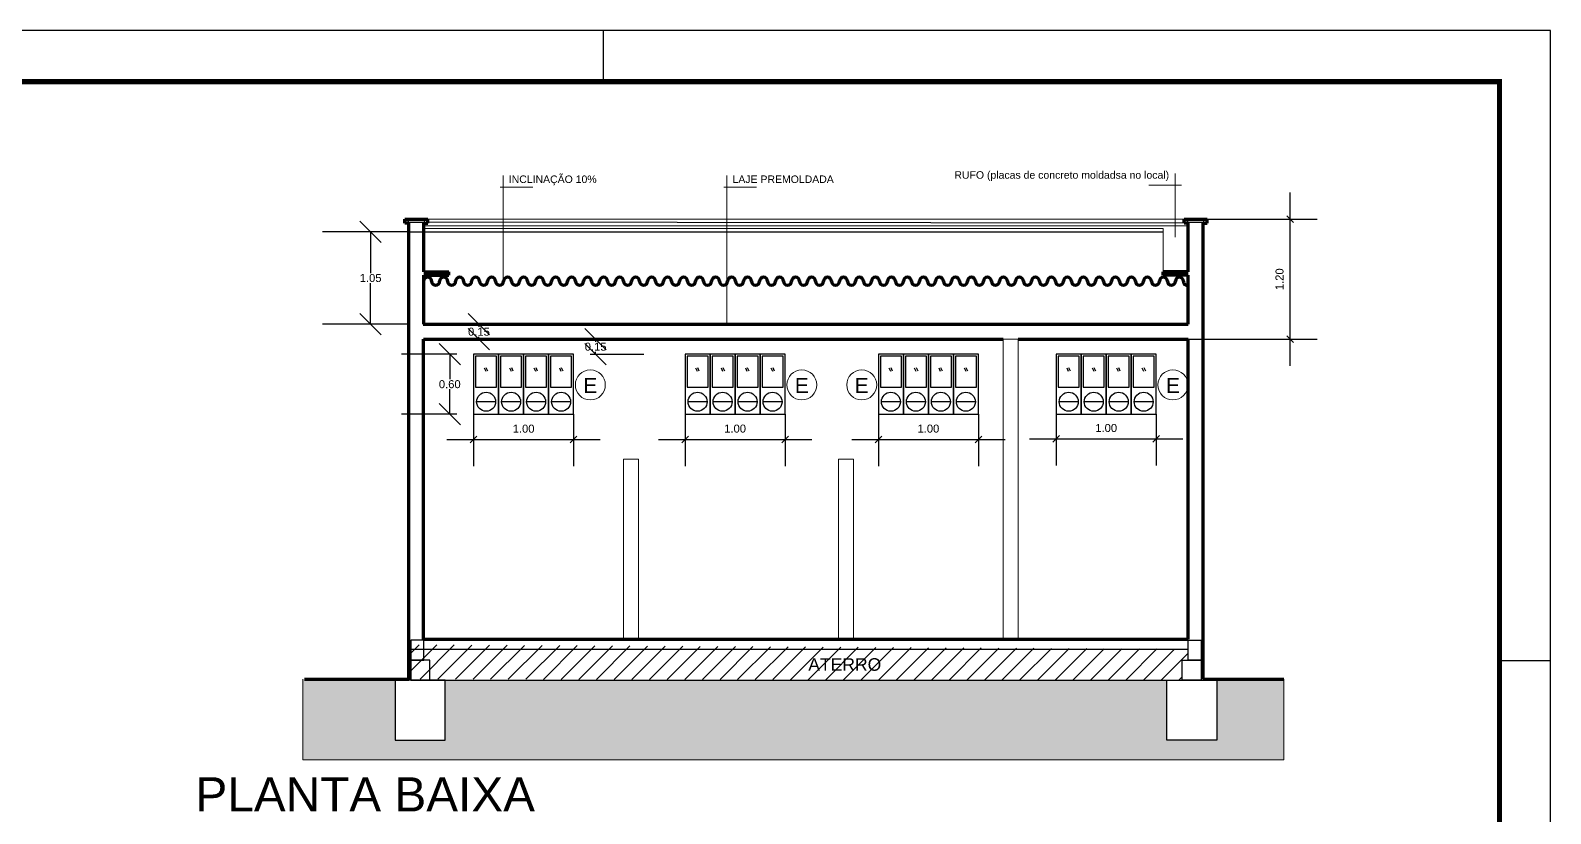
# Model space of a CAD drawing. Header units: metres. Extents: x 4188.7 to 4272.1, y 2012.8 to 2020.9.
# Drawn here: x 4194.43 to 4200.12, y 2017.92 to 2020.85 of the extents above; entities that cross this region are included whole.
import ezdxf

# ---------------------------------------------------------------- set-up
doc = ezdxf.new("R2010")
doc.units = ezdxf.units.M
for name, color, linetype in [('ARQ-FOLHA', 7, 'Continuous'), ('HAT', 8, 'Continuous'), ('lay-out', 252, 'Continuous')]:
    doc.layers.add(name, color=color, linetype=linetype)
for name, color, linetype, lineweight in [('Cotas', 1, 'Continuous', 5), ('jardim', 61, 'Continuous', 15), ('MURO', 2, 'Continuous', 15), ('PAREDE', 5, 'Continuous', 60), ('PISO', 1, 'Continuous', 9), ('TEXTO', 7, 'Continuous', 18)]:
    doc.layers.add(name, color=color, linetype=linetype, lineweight=lineweight)
doc.styles.add('60-50', font='arial.ttf', dxfattribs={"height": 0.075})
doc.styles.add('80-50', font='arial.ttf', dxfattribs={"height": 0.1})
doc.styles.get("Standard").update_dxf_attribs({"font": 'arial.ttf'})
doc.dimstyles.new('COTA50', dxfattribs={"dimscale": 0.5, "dimtxt": 0.1, "dimasz": 0.05, "dimexe": 0.2, "dimexo": 0, "dimgap": 0.05, "dimtad": 1, "dimzin": 4, "dimdsep": 46, "dimtxsty": '80-50', "dimblk": 'OBLIQUE', "dimcen": 0.09, "dimdle": 0.2, "dimclrd": 256, "dimclre": 256, "dimclrt": 7, "dimadec": 0, "dimazin": 0, "dimtfac": 1, "dimtmove": 0, "dimatfit": 3, "dimldrblk": 'OBLIQUE', "dimfxl": 1, "dimtolj": 1, "dimtzin": 0, "dimlwd": -1, "dimarcsym": 0})
doc.dimstyles.get("Standard").update_dxf_attribs({"dimtxt": 0.03, "dimasz": 0.08, "dimexe": 0.18, "dimexo": 0.0625, "dimgap": 0.0035, "dimtad": 0, "dimtih": 1, "dimtoh": 1, "dimdec": 4, "dimzin": 0, "dimdsep": 46, "dimtxsty": 'Standard', "dimblk": 'OBLIQUE', "dimcen": 0.05, "dimadec": 0, "dimazin": 0, "dimtfac": 1, "dimtdec": 4, "dimtofl": 0, "dimtmove": 0, "dimatfit": 3, "dimldrblk": 'OBLIQUE', "dimfxl": 1, "dimtolj": 1, "dimtzin": 0, "dimarcsym": 0})

# ---------------------------------------------------------------- blocks, each defined once
blk = doc.blocks.new('FOLHA A2')
at = {"layer": 'ARQ-FOLHA'}
for p, q in [((594, 0), (0, 0)), ((409, -10), (409, 0)), ((594, -420), (594, 0)), ((584, -123), (594, -123))]:
    blk.add_line(p, q, dxfattribs=at)
at = {"layer": 'ARQ-FOLHA', "const_width": 1}
blk.add_lwpolyline([(25, -410), (584, -410), (584, -10), (25, -10), (25, -410)], dxfattribs=at)
blk = doc.blocks.new('_OBLIQUE')
at = {"color": 0, "linetype": 'ByBlock'}
blk.add_line((-0.5, -0.5), (0.5, 0.5), dxfattribs=at)
blk = doc.blocks.new('*D4')
at = {"lineweight": -2, "transparency": 16777216}
for p, q in [((4196.088, 2019.414), (4196.088, 2019.2194)), ((4196.4622, 2019.414), (4196.4622, 2019.2194))]:
    blk.add_line(p, q, dxfattribs=at)
at = {"transparency": 16777216}
blk.add_line((4195.988, 2019.3194), (4196.5622, 2019.3194), dxfattribs=at)
at = {"transparency": 16777216, "xscale": 0.025, "yscale": 0.025, "zscale": 0.025, "rotation": 180}
blk.add_blockref('_OBLIQUE', (4196.088, 2019.3194), dxfattribs=at)
at = {"transparency": 16777216, "xscale": 0.025, "yscale": 0.025, "zscale": 0.025}
blk.add_blockref('_OBLIQUE', (4196.4622, 2019.3194), dxfattribs=at)
at = {"color": 7, "transparency": 16777216, "insert": (4196.2751, 2019.3597), "char_height": 0.1, "attachment_point": 5, "style": '80-50'}
blk.add_mtext('\\A1;{\\H0.3x;1.00}', dxfattribs=at)
blk = doc.blocks.new('*D5')
at = {"lineweight": -2, "transparency": 16777216}
for p, q in [((4196.8797, 2019.414), (4196.8797, 2019.2197)), ((4197.2539, 2019.414), (4197.2539, 2019.2197))]:
    blk.add_line(p, q, dxfattribs=at)
at = {"transparency": 16777216}
blk.add_line((4196.7797, 2019.3197), (4197.3539, 2019.3197), dxfattribs=at)
at = {"transparency": 16777216, "xscale": 0.025, "yscale": 0.025, "zscale": 0.025, "rotation": 180}
blk.add_blockref('_OBLIQUE', (4196.8797, 2019.3197), dxfattribs=at)
at = {"transparency": 16777216, "xscale": 0.025, "yscale": 0.025, "zscale": 0.025}
blk.add_blockref('_OBLIQUE', (4197.2539, 2019.3197), dxfattribs=at)
at = {"color": 7, "transparency": 16777216, "insert": (4197.0668, 2019.36), "char_height": 0.1, "attachment_point": 5, "style": '80-50'}
blk.add_mtext('\\A1;{\\H0.3x;1.00}', dxfattribs=at)
blk = doc.blocks.new('*D6')
at = {"lineweight": -2, "transparency": 16777216}
for p, q in [((4197.6033, 2019.414), (4197.6033, 2019.2197)), ((4197.9774, 2019.414), (4197.9774, 2019.2197))]:
    blk.add_line(p, q, dxfattribs=at)
at = {"transparency": 16777216}
blk.add_line((4197.5033, 2019.3197), (4198.0774, 2019.3197), dxfattribs=at)
at = {"transparency": 16777216, "xscale": 0.025, "yscale": 0.025, "zscale": 0.025, "rotation": 180}
blk.add_blockref('_OBLIQUE', (4197.6033, 2019.3197), dxfattribs=at)
at = {"transparency": 16777216, "xscale": 0.025, "yscale": 0.025, "zscale": 0.025}
blk.add_blockref('_OBLIQUE', (4197.9774, 2019.3197), dxfattribs=at)
at = {"color": 7, "transparency": 16777216, "insert": (4197.7904, 2019.36), "char_height": 0.1, "attachment_point": 5, "style": '80-50'}
blk.add_mtext('\\A1;{\\H0.3x;1.00}', dxfattribs=at)
blk = doc.blocks.new('*D7')
at = {"lineweight": -2, "transparency": 16777216}
for p, q in [((4198.269, 2019.414), (4198.269, 2019.222)), ((4198.6431, 2019.414), (4198.6431, 2019.222))]:
    blk.add_line(p, q, dxfattribs=at)
at = {"transparency": 16777216}
blk.add_line((4198.169, 2019.322), (4198.7431, 2019.322), dxfattribs=at)
at = {"transparency": 16777216, "xscale": 0.025, "yscale": 0.025, "zscale": 0.025, "rotation": 180}
blk.add_blockref('_OBLIQUE', (4198.269, 2019.322), dxfattribs=at)
at = {"transparency": 16777216, "xscale": 0.025, "yscale": 0.025, "zscale": 0.025}
blk.add_blockref('_OBLIQUE', (4198.6431, 2019.322), dxfattribs=at)
at = {"color": 7, "transparency": 16777216, "insert": (4198.4561, 2019.3623), "char_height": 0.1, "attachment_point": 5, "style": '80-50'}
blk.add_mtext('\\A1;{\\H0.3x;1.00}', dxfattribs=at)
blk = doc.blocks.new('*D8')
at = {"transparency": 16777216}
blk.add_line((4199.1453, 2019.5946), (4199.1453, 2020.2435), dxfattribs=at)
at = {"lineweight": -2, "transparency": 16777216}
for p, q in [((4198.763, 2020.1435), (4199.2453, 2020.1435)), ((4198.763, 2019.6946), (4199.2453, 2019.6946))]:
    blk.add_line(p, q, dxfattribs=at)
at = {"transparency": 16777216, "xscale": 0.025, "yscale": 0.025, "zscale": 0.025}
for p, rotation in [((4199.1453, 2020.1435), 90), ((4199.1453, 2019.6946), 270)]:
    blk.add_blockref('_OBLIQUE', p, dxfattribs=dict(at, rotation=rotation))
at = {"color": 7, "transparency": 16777216, "insert": (4199.105, 2019.9191), "char_height": 0.1, "attachment_point": 5, "rotation": 90, "style": '80-50'}
blk.add_mtext('\\A1;{\\H0.3x;1.20}', dxfattribs=at)
blk = doc.blocks.new('*D19')
at = {"color": 0, "lineweight": -2, "transparency": 16777216}
for p, q in [((4195.839, 2020.0965), (4195.5224, 2020.0965)), ((4195.7024, 2020.0965), (4195.7024, 2019.9424)), ((4195.7024, 2019.7507), (4195.7024, 2019.9048)), ((4195.839, 2019.7507), (4195.5224, 2019.7507))]:
    blk.add_line(p, q, dxfattribs=at)
at = {"color": 0, "lineweight": -2, "transparency": 16777216, "xscale": 0.08, "yscale": 0.08, "zscale": 0.08}
for p, rotation in [((4195.7024, 2020.0965), 90), ((4195.7024, 2019.7507), 270)]:
    blk.add_blockref('_OBLIQUE', p, dxfattribs=dict(at, rotation=rotation))
at = {"color": 0, "transparency": 16777216, "insert": (4195.7024, 2019.9236), "char_height": 0.03, "attachment_point": 5}
blk.add_mtext('\\A1;1.05', dxfattribs=at)
blk = doc.blocks.new('*D20')
at = {"color": 0, "lineweight": -2, "transparency": 16777216}
for p, q in [((4195.9633, 2019.7507), (4196.2879, 2019.7507)), ((4196.1079, 2019.7507), (4196.1079, 2019.7415)), ((4195.9633, 2019.6946), (4196.2879, 2019.6946)), ((4196.1079, 2019.6946), (4196.1079, 2019.7038))]:
    blk.add_line(p, q, dxfattribs=at)
at = {"color": 0, "lineweight": -2, "transparency": 16777216, "xscale": 0.08, "yscale": 0.08, "zscale": 0.08}
for p, rotation in [((4196.1079, 2019.7507), 90), ((4196.1079, 2019.6946), 270)]:
    blk.add_blockref('_OBLIQUE', p, dxfattribs=dict(at, rotation=rotation))
at = {"color": 0, "transparency": 16777216, "insert": (4196.1079, 2019.7226), "char_height": 0.03, "attachment_point": 5}
blk.add_mtext('\\A1;0.15', dxfattribs=at)
blk = doc.blocks.new('*D21')
at = {"color": 0, "lineweight": -2, "transparency": 16777216}
for p, q in [((4196.0255, 2019.6385), (4195.8186, 2019.6385)), ((4195.9986, 2019.6385), (4195.9986, 2019.545)), ((4195.9986, 2019.414), (4195.9986, 2019.5074)), ((4196.0255, 2019.414), (4195.8186, 2019.414))]:
    blk.add_line(p, q, dxfattribs=at)
at = {"color": 0, "lineweight": -2, "transparency": 16777216, "xscale": 0.08, "yscale": 0.08, "zscale": 0.08}
for p, rotation in [((4195.9986, 2019.6385), 90), ((4195.9986, 2019.414), 270)]:
    blk.add_blockref('_OBLIQUE', p, dxfattribs=dict(at, rotation=rotation))
at = {"color": 0, "transparency": 16777216, "insert": (4195.9986, 2019.5262), "char_height": 0.03, "attachment_point": 5}
blk.add_mtext('\\A1;0.60', dxfattribs=at)
blk = doc.blocks.new('*D22')
at = {"color": 0, "lineweight": -2, "transparency": 16777216}
for p, q in [((4196.5247, 2019.6946), (4196.7247, 2019.6946)), ((4196.5447, 2019.6946), (4196.5447, 2019.6853)), ((4196.5247, 2019.6385), (4196.7247, 2019.6385)), ((4196.5447, 2019.6385), (4196.5447, 2019.6477))]:
    blk.add_line(p, q, dxfattribs=at)
at = {"color": 0, "lineweight": -2, "transparency": 16777216, "xscale": 0.08, "yscale": 0.08, "zscale": 0.08}
for p, rotation in [((4196.5447, 2019.6946), 90), ((4196.5447, 2019.6385), 270)]:
    blk.add_blockref('_OBLIQUE', p, dxfattribs=dict(at, rotation=rotation))
at = {"color": 0, "transparency": 16777216, "insert": (4196.5447, 2019.6665), "char_height": 0.03, "attachment_point": 5}
blk.add_mtext('\\A1;0.15', dxfattribs=at)

msp = doc.modelspace()

# ---------------------------------------------------------------- hatches: boundary and pattern name
at = {"layer": 'HAT'}
h = msp.add_hatch(dxfattribs=at)
h.set_pattern_fill('ANSI31', color=256, scale=0.374138)
h.set_pattern_definition([(45, (3988.83802, 1945.30422), (-0.033069441, 0.033069441), [])])
h.paths.add_polyline_path([(4198.74054, 2018.49359), (4198.76299, 2018.49359), (4198.76299, 2018.53475), (4195.85261, 2018.55159), (4195.85261, 2018.51043), (4195.85261, 2018.53101), (4195.85261, 2018.45618), (4195.84535, 2018.42251), (4198.68255, 2018.41877), (4198.74054, 2018.41877)])
at = {"layer": 'jardim'}
h = msp.add_hatch(color=251, dxfattribs=at)
h.dxf.hatch_style = 1
h.paths.add_polyline_path([(4198.68255, 2018.41877), (4195.98191, 2018.41877), (4195.98191, 2018.19428), (4195.66356, 2018.19428), (4195.66356, 2018.12116), (4198.81911, 2018.12116), (4198.81911, 2018.19428), (4198.68255, 2018.19428)])
h.paths.add_polyline_path([(4195.79705, 2018.42251), (4195.44817, 2018.42251), (4195.44817, 2018.12116), (4195.66356, 2018.12116), (4195.66356, 2018.19428), (4195.79705, 2018.19428)])
h.paths.add_polyline_path([(4199.12116, 2018.42251), (4198.86962, 2018.42251), (4198.86962, 2018.41877), (4198.86962, 2018.19428), (4198.81911, 2018.19428), (4198.81911, 2018.12116), (4199.12116, 2018.12116)])

# ---------------------------------------------------------------- linework, layer by layer
at = {"linetype": 'Continuous'}
for p, q in [((4196.08805, 2019.63846), (4196.08805, 2019.41397)), ((4196.18158, 2019.63846), (4196.18158, 2019.41397)), ((4196.18158, 2019.41397), (4196.18158, 2019.63846)), ((4196.27512, 2019.63846), (4196.27512, 2019.41397)), ((4196.27512, 2019.41397), (4196.27512, 2019.63846)), ((4196.36865, 2019.63846), (4196.36865, 2019.41397)), ((4196.36865, 2019.41397), (4196.36865, 2019.63846)), ((4196.46218, 2019.41397), (4196.46218, 2019.63846)), ((4196.87974, 2019.63846), (4196.87974, 2019.41397)), ((4196.97327, 2019.63846), (4196.97327, 2019.41397)), ((4196.97327, 2019.41397), (4196.97327, 2019.63846)), ((4197.0668, 2019.63846), (4197.0668, 2019.41397)), ((4197.0668, 2019.41397), (4197.0668, 2019.63846)), ((4197.16034, 2019.63846), (4197.16034, 2019.41397)), ((4197.16034, 2019.41397), (4197.16034, 2019.63846)), ((4197.25387, 2019.41397), (4197.25387, 2019.63846)), ((4197.60329, 2019.63846), (4197.60329, 2019.41397)), ((4197.69682, 2019.63846), (4197.69682, 2019.41397)), ((4197.69682, 2019.41397), (4197.69682, 2019.63846)), ((4197.79036, 2019.63846), (4197.79036, 2019.41397)), ((4197.79036, 2019.41397), (4197.79036, 2019.63846)), ((4197.88389, 2019.63846), (4197.88389, 2019.41397)), ((4197.88389, 2019.41397), (4197.88389, 2019.63846)), ((4197.97743, 2019.41397), (4197.97743, 2019.63846)), ((4198.26901, 2019.63846), (4198.26901, 2019.41397)), ((4198.36254, 2019.63846), (4198.36254, 2019.41397)), ((4198.36254, 2019.41397), (4198.36254, 2019.63846)), ((4198.45608, 2019.63846), (4198.45608, 2019.41397)), ((4198.45608, 2019.41397), (4198.45608, 2019.63846)), ((4198.54961, 2019.63846), (4198.54961, 2019.41397)), ((4198.54961, 2019.41397), (4198.54961, 2019.63846)), ((4198.64314, 2019.41397), (4198.64314, 2019.63846)), ((4196.09553, 2019.63097), (4196.09553, 2019.51499)), ((4196.1741, 2019.63097), (4196.09553, 2019.63097)), ((4196.1274, 2019.58778), (4196.1331, 2019.57563)), ((4196.13424, 2019.58854), (4196.13994, 2019.57639)), ((4196.1741, 2019.51499), (4196.1741, 2019.63097)), ((4196.18906, 2019.63097), (4196.18906, 2019.51499)), ((4196.26763, 2019.63097), (4196.18906, 2019.63097)), ((4196.22254, 2019.58778), (4196.22824, 2019.57563)), ((4196.22938, 2019.58854), (4196.23508, 2019.57639)), ((4196.26763, 2019.51499), (4196.26763, 2019.63097)), ((4196.2826, 2019.63097), (4196.2826, 2019.51499)), ((4196.36117, 2019.63097), (4196.2826, 2019.63097)), ((4196.31392, 2019.58778), (4196.31962, 2019.57563)), ((4196.32076, 2019.58854), (4196.32646, 2019.57639)), ((4196.36117, 2019.51499), (4196.36117, 2019.63097)), ((4196.37613, 2019.63097), (4196.37613, 2019.51499)), ((4196.4547, 2019.63097), (4196.37613, 2019.63097)), ((4196.40907, 2019.58778), (4196.41477, 2019.57563)), ((4196.41591, 2019.58854), (4196.4216, 2019.57639)), ((4196.4547, 2019.51499), (4196.4547, 2019.63097)), ((4196.88722, 2019.63097), (4196.88722, 2019.51499)), ((4196.96579, 2019.63097), (4196.88722, 2019.63097)), ((4196.91909, 2019.58778), (4196.92479, 2019.57563)), ((4196.92593, 2019.58854), (4196.93163, 2019.57639)), ((4196.96579, 2019.51499), (4196.96579, 2019.63097)), ((4196.98075, 2019.63097), (4196.98075, 2019.51499)), ((4197.05932, 2019.63097), (4196.98075, 2019.63097)), ((4197.01423, 2019.58778), (4197.01993, 2019.57563)), ((4197.02107, 2019.58854), (4197.02677, 2019.57639)), ((4197.05932, 2019.51499), (4197.05932, 2019.63097)), ((4197.07429, 2019.63097), (4197.07429, 2019.51499)), ((4197.15286, 2019.63097), (4197.07429, 2019.63097)), ((4197.10561, 2019.58778), (4197.11131, 2019.57563)), ((4197.11245, 2019.58854), (4197.11815, 2019.57639)), ((4197.15286, 2019.51499), (4197.15286, 2019.63097)), ((4197.16782, 2019.63097), (4197.16782, 2019.51499)), ((4197.24639, 2019.63097), (4197.16782, 2019.63097)), ((4197.20075, 2019.58778), (4197.20645, 2019.57563)), ((4197.20759, 2019.58854), (4197.21329, 2019.57639)), ((4197.24639, 2019.51499), (4197.24639, 2019.63097)), ((4197.61077, 2019.63097), (4197.61077, 2019.51499)), ((4197.68934, 2019.63097), (4197.61077, 2019.63097)), ((4197.64264, 2019.58778), (4197.64834, 2019.57563)), ((4197.64948, 2019.58854), (4197.65518, 2019.57639)), ((4197.68934, 2019.51499), (4197.68934, 2019.63097)), ((4197.7043, 2019.63097), (4197.7043, 2019.51499)), ((4197.78287, 2019.63097), (4197.7043, 2019.63097)), ((4197.73778, 2019.58778), (4197.74348, 2019.57563)), ((4197.74462, 2019.58854), (4197.75032, 2019.57639)), ((4197.78287, 2019.51499), (4197.78287, 2019.63097)), ((4197.79784, 2019.63097), (4197.79784, 2019.51499)), ((4197.87641, 2019.63097), (4197.79784, 2019.63097)), ((4197.82916, 2019.58778), (4197.83486, 2019.57563)), ((4197.836, 2019.58854), (4197.8417, 2019.57639)), ((4197.87641, 2019.51499), (4197.87641, 2019.63097)), ((4197.89137, 2019.63097), (4197.89137, 2019.51499)), ((4197.96994, 2019.63097), (4197.89137, 2019.63097)), ((4197.92431, 2019.58778), (4197.93001, 2019.57563)), ((4197.93115, 2019.58854), (4197.93685, 2019.57639)), ((4197.96994, 2019.51499), (4197.96994, 2019.63097)), ((4198.27649, 2019.63097), (4198.27649, 2019.51499)), ((4198.35506, 2019.63097), (4198.27649, 2019.63097)), ((4198.30836, 2019.58778), (4198.31406, 2019.57563)), ((4198.3152, 2019.58854), (4198.3209, 2019.57639)), ((4198.35506, 2019.51499), (4198.35506, 2019.63097)), ((4198.37002, 2019.63097), (4198.37002, 2019.51499)), ((4198.44859, 2019.63097), (4198.37002, 2019.63097)), ((4198.4035, 2019.58778), (4198.4092, 2019.57563)), ((4198.41034, 2019.58854), (4198.41604, 2019.57639)), ((4198.44859, 2019.51499), (4198.44859, 2019.63097)), ((4198.46356, 2019.63097), (4198.46356, 2019.51499)), ((4198.54213, 2019.63097), (4198.46356, 2019.63097)), ((4198.49488, 2019.58778), (4198.50058, 2019.57563)), ((4198.50172, 2019.58854), (4198.50742, 2019.57639)), ((4198.54213, 2019.51499), (4198.54213, 2019.63097)), ((4198.55709, 2019.63097), (4198.55709, 2019.51499)), ((4198.63566, 2019.63097), (4198.55709, 2019.63097)), ((4198.59003, 2019.58778), (4198.59573, 2019.57563)), ((4198.59687, 2019.58854), (4198.60257, 2019.57639)), ((4198.63566, 2019.51499), (4198.63566, 2019.63097)), ((4196.09553, 2019.51499), (4196.1741, 2019.51499)), ((4196.18906, 2019.51499), (4196.26763, 2019.51499)), ((4196.2826, 2019.51499), (4196.36117, 2019.51499)), ((4196.37613, 2019.51499), (4196.4547, 2019.51499)), ((4196.88722, 2019.51499), (4196.96579, 2019.51499)), ((4196.98075, 2019.51499), (4197.05932, 2019.51499)), ((4197.07429, 2019.51499), (4197.15286, 2019.51499)), ((4197.16782, 2019.51499), (4197.24639, 2019.51499)), ((4197.61077, 2019.51499), (4197.68934, 2019.51499)), ((4197.7043, 2019.51499), (4197.78287, 2019.51499)), ((4197.79784, 2019.51499), (4197.87641, 2019.51499)), ((4197.89137, 2019.51499), (4197.96994, 2019.51499)), ((4198.27649, 2019.51499), (4198.35506, 2019.51499)), ((4198.37002, 2019.51499), (4198.44859, 2019.51499)), ((4198.46356, 2019.51499), (4198.54213, 2019.51499)), ((4198.55709, 2019.51499), (4198.63566, 2019.51499)), ((4196.17036, 2019.46074), (4196.09927, 2019.46074)), ((4196.26389, 2019.46074), (4196.19281, 2019.46074)), ((4196.35743, 2019.46074), (4196.28634, 2019.46074)), ((4196.45096, 2019.46074), (4196.37987, 2019.46074)), ((4196.96205, 2019.46074), (4196.89096, 2019.46074)), ((4197.05558, 2019.46074), (4196.98449, 2019.46074)), ((4197.14911, 2019.46074), (4197.07803, 2019.46074)), ((4197.24265, 2019.46074), (4197.17156, 2019.46074)), ((4197.6856, 2019.46074), (4197.61451, 2019.46074)), ((4197.77913, 2019.46074), (4197.70805, 2019.46074)), ((4197.87267, 2019.46074), (4197.80158, 2019.46074)), ((4197.9662, 2019.46074), (4197.89512, 2019.46074)), ((4198.35132, 2019.46074), (4198.28023, 2019.46074)), ((4198.44485, 2019.46074), (4198.37377, 2019.46074)), ((4198.53839, 2019.46074), (4198.4673, 2019.46074)), ((4198.63192, 2019.46074), (4198.56083, 2019.46074))]:
    msp.add_line(p, q, dxfattribs=at)
for points in [[(4196.46218, 2019.63846), (4196.08805, 2019.63846), (4196.08805, 2019.41397), (4196.46218, 2019.41397)], [(4197.25387, 2019.63846), (4196.87974, 2019.63846), (4196.87974, 2019.41397), (4197.25387, 2019.41397)], [(4197.97743, 2019.63846), (4197.60329, 2019.63846), (4197.60329, 2019.41397), (4197.97743, 2019.41397)], [(4198.64314, 2019.63846), (4198.26901, 2019.63846), (4198.26901, 2019.41397), (4198.64314, 2019.41397)]]:
    msp.add_lwpolyline(points, close=True, dxfattribs=at)
for centre in [(4196.13481, 2019.46074), (4196.22835, 2019.46074), (4196.32188, 2019.46074), (4196.41542, 2019.46074), (4196.9265, 2019.46074), (4197.02004, 2019.46074), (4197.11357, 2019.46074), (4197.20711, 2019.46074), (4197.65005, 2019.46074), (4197.74359, 2019.46074), (4197.83712, 2019.46074), (4197.93066, 2019.46074), (4198.31577, 2019.46074), (4198.40931, 2019.46074), (4198.50284, 2019.46074), (4198.59638, 2019.46074)]:
    msp.add_circle(centre, 0.03554, dxfattribs=at)
at = {"layer": 'Cotas'}
for centre in [(4196.52489, 2019.52373), (4197.31658, 2019.52373), (4197.54084, 2019.52373), (4198.70585, 2019.52373)]:
    msp.add_circle(centre, 0.05612, dxfattribs=at)
at = {"layer": 'HAT'}
for p, q in [((4195.84535, 2020.09647), (4198.66945, 2020.09647)), ((4198.74802, 2020.12858), (4195.90147, 2020.13232))]:
    msp.add_line(p, q, dxfattribs=at)
at = {"layer": 'jardim', "color": 251}
for p, q in [((4195.44817, 2018.42251), (4195.44817, 2018.12116)), ((4199.12116, 2018.12116), (4199.12116, 2018.42251)), ((4195.44817, 2018.12116), (4199.12116, 2018.12116))]:
    msp.add_line(p, q, dxfattribs=at)
at = {"layer": 'lay-out'}
for p, q in [((4195.84333, 2020.13232), (4195.89945, 2020.13232)), ((4198.76299, 2020.13232), (4198.81911, 2020.13232)), ((4195.84535, 2018.53475), (4198.76299, 2018.53475)), ((4195.79462, 2018.41877), (4195.79462, 2018.42251)), ((4195.85261, 2018.41877), (4198.68255, 2018.41877)), ((4198.86962, 2018.41877), (4198.86962, 2018.42251))]:
    msp.add_line(p, q, dxfattribs=at)
for points in [[(4195.85261, 2018.49359), (4195.90125, 2018.49359), (4195.90125, 2018.56842), (4195.85261, 2018.56842)], [(4198.81162, 2018.49359), (4198.76299, 2018.49359), (4198.76299, 2018.56842), (4198.81162, 2018.56842)], [(4195.85261, 2018.41877), (4195.9237, 2018.41877), (4195.9237, 2018.49359), (4195.85261, 2018.49359)], [(4198.81162, 2018.41877), (4198.74054, 2018.41877), (4198.74054, 2018.49359), (4198.81162, 2018.49359)], [(4195.79462, 2018.19428), (4195.98169, 2018.19428), (4195.98169, 2018.41877), (4195.79462, 2018.41877)], [(4198.86962, 2018.19428), (4198.68255, 2018.19428), (4198.68255, 2018.41877), (4198.86962, 2018.41877)]]:
    msp.add_lwpolyline(points, close=True, dxfattribs=at)
at = {"layer": 'MURO'}
for p, q in [((4198.07083, 2019.69458), (4198.07083, 2018.57216)), ((4198.07083, 2019.69458), (4198.12695, 2019.69458)), ((4198.12695, 2019.69458), (4198.12695, 2018.57216)), ((4195.84471, 2019.24561), (4195.84471, 2018.57216)), ((4196.64911, 2019.24561), (4196.64911, 2018.57216)), ((4196.64911, 2019.24561), (4196.70523, 2019.24561)), ((4196.70523, 2019.24561), (4196.70523, 2018.57216)), ((4197.4535, 2019.24561), (4197.4535, 2018.57216)), ((4197.4535, 2019.24561), (4197.50962, 2019.24561)), ((4197.50962, 2019.24561), (4197.50962, 2018.57216))]:
    msp.add_line(p, q, dxfattribs=at)
at = {"layer": 'PAREDE'}
for p, q in [((4195.83038, 2020.12858), (4195.83038, 2020.14354)), ((4195.83038, 2020.14354), (4195.91643, 2020.14354)), ((4195.84161, 2020.12858), (4195.83038, 2020.12858)), ((4195.84161, 2020.12858), (4195.84161, 2020.13232)), ((4195.84161, 2020.13232), (4195.84535, 2020.13232)), ((4195.84535, 2018.42251), (4195.84535, 2020.13232)), ((4195.90147, 2019.94714), (4195.90147, 2020.13232)), ((4195.90147, 2020.13232), (4195.90521, 2020.13232)), ((4195.90521, 2020.12858), (4195.90521, 2020.13232)), ((4195.90521, 2020.12858), (4195.91643, 2020.12858)), ((4195.91643, 2020.12858), (4195.91643, 2020.14354)), ((4198.74802, 2020.12858), (4198.74802, 2020.14354)), ((4198.74802, 2020.14354), (4198.83407, 2020.14354)), ((4198.75925, 2020.12858), (4198.74802, 2020.12858)), ((4198.75925, 2020.12858), (4198.75925, 2020.13232)), ((4198.75925, 2020.13232), (4198.76299, 2020.13232)), ((4198.76299, 2019.94714), (4198.76299, 2020.13232)), ((4198.81911, 2018.42251), (4198.81911, 2020.13232)), ((4198.81911, 2020.13232), (4198.82285, 2020.13232)), ((4198.82285, 2020.12858), (4198.82285, 2020.13232)), ((4198.82285, 2020.12858), (4198.83407, 2020.12858)), ((4198.83407, 2020.12858), (4198.83407, 2020.14354)), ((4195.90147, 2019.94714), (4195.995, 2019.94714)), ((4195.90147, 2019.7507), (4195.90147, 2019.93397)), ((4195.90147, 2019.93397), (4195.995, 2019.93397)), ((4195.995, 2019.93397), (4195.995, 2019.94714)), ((4198.66945, 2019.93397), (4198.66945, 2019.94714)), ((4198.76299, 2019.94714), (4198.66945, 2019.94714)), ((4198.76299, 2019.93397), (4198.66945, 2019.93397)), ((4198.76299, 2019.7507), (4198.76299, 2019.93397)), ((4195.89879, 2019.7507), (4198.76299, 2019.7507)), ((4195.90083, 2018.57216), (4195.90083, 2019.69458)), ((4195.90083, 2019.69458), (4198.07083, 2019.69458)), ((4198.12695, 2019.69458), (4198.76299, 2019.69458)), ((4198.76299, 2018.57216), (4198.76299, 2019.69458)), ((4195.90083, 2018.57216), (4198.76299, 2018.57216)), ((4195.45521, 2018.42251), (4195.84535, 2018.42251)), ((4198.81911, 2018.42251), (4199.12116, 2018.42251))]:
    msp.add_line(p, q, dxfattribs=at)
for centre, start, end in [((4195.91592, 2019.91152), 0, 180), ((4195.97579, 2019.91152), 0, 180), ((4196.03567, 2019.91152), 0, 180), ((4196.09554, 2019.91152), 0, 180), ((4196.15541, 2019.91152), 0, 180), ((4196.21528, 2019.91152), 0, 180), ((4196.27515, 2019.91152), 0, 180), ((4196.33503, 2019.91152), 0, 180), ((4196.3949, 2019.91152), 0, 180), ((4196.45477, 2019.91152), 0, 180), ((4196.51464, 2019.91152), 0, 180), ((4196.57452, 2019.91152), 0, 180), ((4196.63439, 2019.91152), 0, 180), ((4196.69426, 2019.91152), 0, 180), ((4196.75413, 2019.91152), 0, 180), ((4196.81401, 2019.91152), 0, 180), ((4196.87388, 2019.91152), 0, 180), ((4196.93375, 2019.91152), 0, 180), ((4196.99362, 2019.91152), 0, 180), ((4197.0535, 2019.91152), 0, 180), ((4197.11337, 2019.91152), 0, 180), ((4197.17324, 2019.91152), 0, 180), ((4197.23311, 2019.91152), 0, 180), ((4197.29299, 2019.91152), 0, 180), ((4197.35286, 2019.91152), 0, 180), ((4197.41273, 2019.91152), 0, 180), ((4197.4726, 2019.91152), 0, 180), ((4197.53248, 2019.91152), 0, 180), ((4197.59235, 2019.91152), 0, 180), ((4197.65222, 2019.91152), 0, 180), ((4197.71209, 2019.91152), 0, 180), ((4197.77197, 2019.91152), 0, 180), ((4197.83184, 2019.91152), 0, 180), ((4197.89171, 2019.91152), 0, 180), ((4197.95158, 2019.91152), 0, 180), ((4198.01145, 2019.91152), 0, 180), ((4198.07133, 2019.91152), 0, 180), ((4198.1312, 2019.91152), 0, 180), ((4198.19107, 2019.91152), 0, 180), ((4198.25094, 2019.91152), 0, 180), ((4198.31082, 2019.91152), 0, 180), ((4198.37069, 2019.91152), 0, 180), ((4198.43056, 2019.91152), 0, 180), ((4198.49043, 2019.91152), 0, 180), ((4198.55031, 2019.91152), 0, 180), ((4198.61018, 2019.91152), 0, 180), ((4198.67005, 2019.91152), 0, 180), ((4198.72992, 2019.91152), 0, 180), ((4195.94586, 2019.91152), 180, 0), ((4196.00573, 2019.91152), 180, 0), ((4196.06561, 2019.91152), 180, 0), ((4196.12548, 2019.91152), 180, 0), ((4196.18535, 2019.91152), 180, 0), ((4196.24522, 2019.91152), 180, 0), ((4196.3051, 2019.91152), 180, 0), ((4196.36497, 2019.91152), 180, 0), ((4196.42484, 2019.91152), 180, 0), ((4196.48471, 2019.91152), 180, 0), ((4196.54459, 2019.91152), 180, 0), ((4196.60446, 2019.91152), 180, 0), ((4196.66433, 2019.91152), 180, 0), ((4196.7242, 2019.91152), 180, 0), ((4196.78408, 2019.91152), 180, 0), ((4196.84395, 2019.91152), 180, 0), ((4196.90382, 2019.91152), 180, 0), ((4196.96369, 2019.91152), 180, 0), ((4197.02357, 2019.91152), 180, 0), ((4197.08344, 2019.91152), 180, 0), ((4197.14331, 2019.91152), 180, 0), ((4197.20318, 2019.91152), 180, 0), ((4197.26305, 2019.91152), 180, 0), ((4197.32293, 2019.91152), 180, 0), ((4197.3828, 2019.91152), 180, 0), ((4197.44267, 2019.91152), 180, 0), ((4197.50254, 2019.91152), 180, 0), ((4197.56242, 2019.91152), 180, 0), ((4197.62229, 2019.91152), 180, 0), ((4197.68216, 2019.91152), 180, 0), ((4197.74203, 2019.91152), 180, 0), ((4197.80191, 2019.91152), 180, 0), ((4197.86178, 2019.91152), 180, 0), ((4197.92165, 2019.91152), 180, 0), ((4197.98152, 2019.91152), 180, 0), ((4198.0414, 2019.91152), 180, 0), ((4198.10127, 2019.91152), 180, 0), ((4198.16114, 2019.91152), 180, 0), ((4198.22101, 2019.91152), 180, 0), ((4198.28089, 2019.91152), 180, 0), ((4198.34076, 2019.91152), 180, 0), ((4198.40063, 2019.91152), 180, 0), ((4198.4605, 2019.91152), 180, 0), ((4198.52038, 2019.91152), 180, 0), ((4198.58025, 2019.91152), 180, 0), ((4198.64012, 2019.91152), 180, 0), ((4198.69999, 2019.91152), 180, 0), ((4198.75987, 2019.91152), 180, 282.03991)]:
    msp.add_arc(centre, 0.01497, start, end, dxfattribs=at)
at = {"layer": 'PISO'}
for p, q in [((4196.1875, 2020.26343), (4196.30956, 2020.26343)), ((4196.19879, 2019.91152), (4196.1987, 2020.30769)), ((4197.02512, 2020.26343), (4197.14717, 2020.26343)), ((4197.03631, 2019.7507), (4197.03631, 2020.30769)), ((4198.61567, 2020.27062), (4198.73772, 2020.27062)), ((4198.71423, 2020.07631), (4198.71413, 2020.31488)), ((4195.90147, 2020.11951), (4198.76299, 2020.11951)), ((4195.90204, 2020.10949), (4198.66945, 2020.10949)), ((4195.90204, 2019.94714), (4195.90204, 2020.10949)), ((4195.90345, 2020.14354), (4198.74802, 2020.14354)), ((4198.66945, 2019.94714), (4198.66945, 2020.10949))]:
    msp.add_line(p, q, dxfattribs=at)

# ---------------------------------------------------------------- block references
at = {"layer": 'ARQ-FOLHA', "xscale": 0.01916579205580684, "yscale": 0.01916579205580684, "zscale": 0.01916579205580684}
msp.add_blockref('FOLHA A2', (4188.73517, 2020.85025), dxfattribs=at)

# ---------------------------------------------------------------- texts
at = {"layer": 'TEXTO', "style": '60-50'}
for s, height, p in [('RUFO (placas de concreto moldadsa no local)', 0.0280604, (4197.88778, 2020.2953)), ('INCLINAÇÃO 10%%%', 0.0280604, (4196.21957, 2020.27938)), ('LAJE PREMOLDADA', 0.0280604, (4197.05718, 2020.27938)), ('E', 0.0563, (4196.49858, 2019.49327)), ('E', 0.0563, (4197.29027, 2019.49327)), ('E', 0.0563, (4197.51454, 2019.49327)), ('E', 0.0563, (4198.67954, 2019.49327)), ('ATERRO', 0.046935, (4197.3408, 2018.45406)), ('PLANTA BAIXA', 0.1279263, (4195.04661, 2017.92736))]:
    msp.add_text(s, height=height, dxfattribs=at).set_placement(p)

# ---------------------------------------------------------------- dimensions: what is measured, and where the dimension line sits
for base, p1, p2, text, dimstyle, picture, middle in [((4199.14528, 2020.14354), (4198.76299, 2019.69458), (4198.76299, 2020.14354), '{\\H0.3x;1.20}', 'COTA50', '*D8', (4199.10497, 2019.91906)), ((4195.70241, 2020.09647), (4195.90147, 2019.7507), (4195.90147, 2020.09647), '1.05', 'Standard', '*D19', (4195.70241, 2019.92358)), ((4196.10794, 2019.7507), (4195.90083, 2019.69458), (4195.90083, 2019.7507), '0.15', 'Standard', '*D20', (4196.10794, 2019.72264)), ((4196.54469, 2019.69458), (4196.46218, 2019.63846), (4196.46218, 2019.69458), '0.15', 'Standard', '*D22', (4196.54469, 2019.66652)), ((4195.99856, 2019.41397), (4196.08805, 2019.63846), (4196.08805, 2019.41397), '0.60', 'Standard', '*D21', (4195.99856, 2019.52622))]:
    dim = msp.add_linear_dim(base=base, p1=p1, p2=p2, angle=90, text=text, dimstyle=dimstyle)
    dim.commit()
    dim.dimension.update_dxf_attribs({"geometry": picture, "text_midpoint": middle})
dim = msp.add_linear_dim(base=(4196.46218, 2019.31941), p1=(4196.08805, 2019.41397), p2=(4196.46218, 2019.41397), text='{\\H0.3x;1.00}', dimstyle='COTA50', override={"dimtxsty": '80-50'})
dim.commit()
dim.dimension.update_dxf_attribs({"geometry": '*D4', "text_midpoint": (4196.27512, 2019.35973)})
for base, p1, p2, picture, middle in [((4197.25387, 2019.31973), (4196.87974, 2019.41397), (4197.25387, 2019.41397), '*D5', (4197.0668, 2019.36005)), ((4197.97743, 2019.31973), (4197.60329, 2019.41397), (4197.97743, 2019.41397), '*D6', (4197.79036, 2019.36005)), ((4198.64314, 2019.32202), (4198.26901, 2019.41397), (4198.64314, 2019.41397), '*D7', (4198.45608, 2019.36234))]:
    dim = msp.add_linear_dim(base=base, p1=p1, p2=p2, text='{\\H0.3x;1.00}', dimstyle='COTA50')
    dim.commit()
    dim.dimension.update_dxf_attribs({"geometry": picture, "text_midpoint": middle})

doc.saveas('drawing.dxf')
